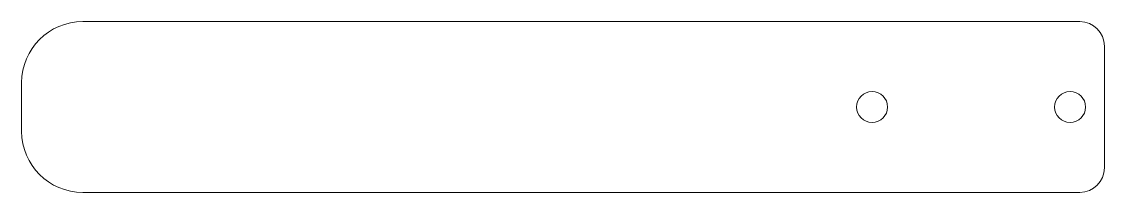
# Model space of a CAD drawing. Header units: millimetres. Extents: x 0 to 443, y -70 to 0.
import ezdxf

# ---------------------------------------------------------------- set-up
doc = ezdxf.new("R2010")
doc.units = ezdxf.units.MM

msp = doc.modelspace()

# ---------------------------------------------------------------- linework, layer by layer
at = {"color": 7, "linetype": 'Continuous', "lineweight": 15}
for p, q in [((432.82, 0), (25, 0)), ((442.82, -60), (442.82, -10)), ((0, -25), (0, -45)), ((25, -70), (432.82, -70))]:
    msp.add_line(p, q, dxfattribs=at)
for centre in [(347.82, -35), (428.82, -35)]:
    msp.add_circle(centre, 6.35, dxfattribs=at)
for centre, radius, start, end in [((25, -25), 25, 90, 180), ((432.82, -10), 10, 0, 90), ((25, -45), 25, 180, 270), ((432.82, -60), 10, 270, 0)]:
    msp.add_arc(centre, radius, start, end, dxfattribs=at)

doc.saveas('drawing.dxf')
